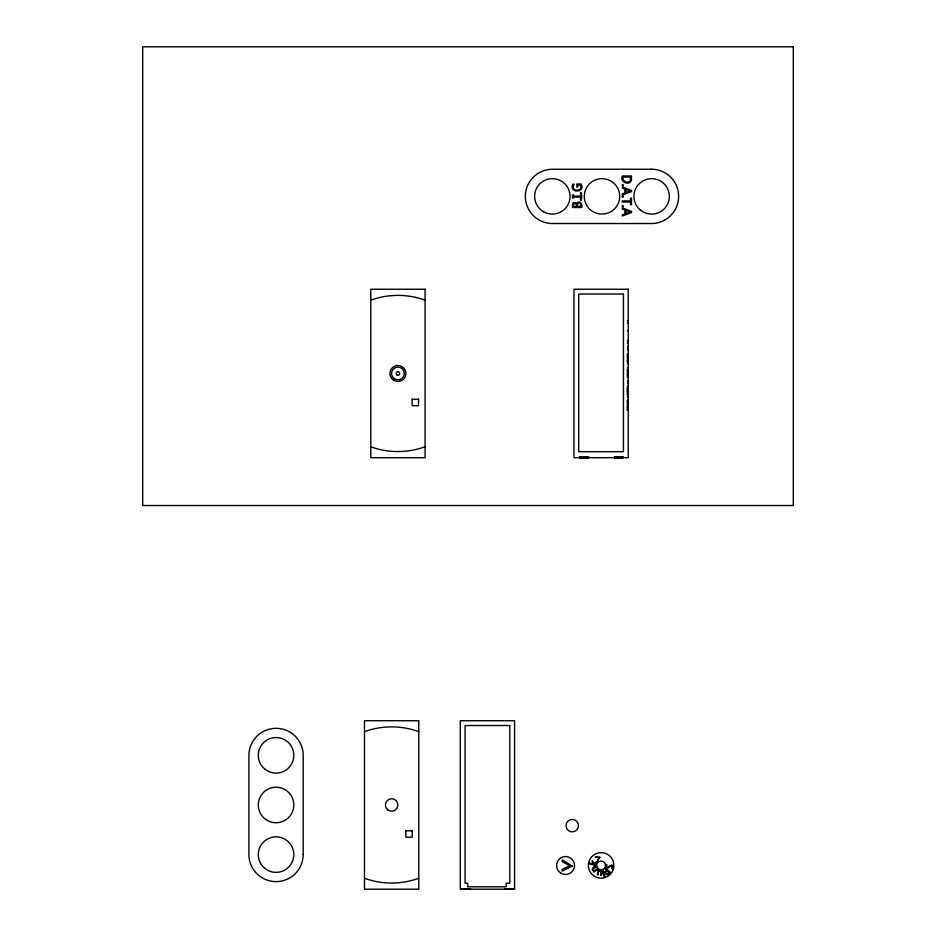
<?xml version="1.0" encoding="UTF-8"?>
<svg xmlns="http://www.w3.org/2000/svg" width="936" height="936" viewBox="0 0 936 936"><rect width="100%" height="100%" fill="white"/><g stroke="black" fill="none" stroke-linecap="round" stroke-linejoin="round"><path stroke-width="1.4" d="M627.448 320.732L628.243 320.732M627.448 323.248L628.243 323.248M627.448 330.724L628.243 330.724M627.448 340.435L628.243 340.435M627.448 340.868L628.243 340.868M627.448 343.102L628.243 343.102M627.448 343.36L628.243 343.36M627.448 346.378L628.243 346.378M627.448 348.403L628.243 348.403M627.448 350.31L628.243 350.31M627.448 353.902L628.243 353.902M627.448 354.159L628.243 354.159M627.448 354.487L628.243 354.487M627.448 354.931L628.243 354.931M627.448 355.516L628.243 355.516M627.448 355.809L628.243 355.809M627.448 355.984L628.243 355.984M627.448 356.195L628.243 356.195M627.448 356.499L628.243 356.499M627.448 356.885L628.243 356.885M627.448 357.002L628.243 357.002M627.448 357.365L628.243 357.365M627.448 357.926L628.243 357.926M627.448 358.57L628.243 358.57M627.448 359.131L628.243 359.26M627.448 359.88L628.243 359.88M627.448 360.173L628.243 360.173M627.448 360.442L628.243 360.442M627.448 360.945L628.243 360.945M627.448 361.074L628.243 361.074M627.448 361.343L628.243 361.343M627.448 361.635L628.243 361.635M627.448 361.869L628.243 361.869M627.448 363.776L628.243 363.776M627.448 367.626L628.243 367.626M627.448 369.533L628.243 369.591M627.448 369.755L628.243 369.755M627.448 370.036L628.243 370.036M627.448 370.258L628.243 370.258M627.448 370.434L628.243 370.434M627.448 370.913L628.243 370.913M627.448 371.089L628.243 371.089M627.448 371.463L628.243 371.463M627.448 372.095L628.243 372.06M627.448 372.727L628.243 372.727M627.448 373.253L628.243 373.253M627.448 373.405L628.243 373.405M627.448 373.99L628.243 373.99M627.448 374.248L628.243 374.248M627.448 374.482L628.243 374.482M627.448 374.891L628.243 374.891M627.448 375.114L628.243 375.207M627.448 375.43L628.243 375.43M627.448 375.617L628.243 375.617M627.448 375.839L628.243 375.839M627.448 376.447L628.243 376.447M627.448 376.904L628.243 376.904M627.448 377.243L628.243 377.243M627.448 377.512L628.243 377.442M627.448 381.104L628.243 381.104M627.448 383.011L628.243 383.011M627.448 386.123L628.243 386.077M627.448 386.428L628.243 386.381M627.448 386.79L628.243 386.872M627.448 387.516L628.243 387.352M627.448 388.054L628.243 388.066M627.448 388.241L628.243 388.311M627.448 388.534L628.243 388.569M627.448 388.896L628.243 388.896L627.448 388.99M627.448 389.236L628.243 389.236M627.448 389.856L628.243 389.856M627.448 390.008L628.243 390.008M627.448 390.16L628.243 390.16M627.448 390.289L628.243 390.289M627.448 390.675L628.243 390.675M627.448 390.885L628.243 390.944M627.448 391.423L628.243 391.423M627.448 391.482L628.243 391.482M627.448 391.704L628.243 391.704M627.448 392.207L628.243 392.219M627.448 392.418L628.243 392.582M627.448 392.921L628.243 392.921M627.448 393.05L628.243 393.05M627.448 393.319L628.243 393.319M627.448 394.091L628.243 394.138M627.448 394.267L628.243 394.559M627.448 394.852L628.243 394.863M627.448 395.097L628.243 395.097M627.448 397.004L628.243 397.004M412.156 399.321L418.544 399.321M627.448 400.198L628.243 400.163M627.448 400.561L628.243 400.432M627.448 400.772L628.243 400.772M627.448 400.854L628.243 400.854M627.448 401.123L628.243 401.123M627.448 401.392L628.243 401.567M627.448 401.86L628.243 401.86M627.448 402.421L628.243 402.457M627.448 402.62L628.243 402.737M627.448 403.123L628.243 403.006M627.448 403.463L628.243 403.51M627.448 403.744L628.243 403.744M627.448 404.13L628.243 404.13M627.448 404.843L628.243 404.843M627.448 405.44L628.243 405.44M627.448 405.838L628.243 405.838M627.448 406.002L628.243 406.002M627.448 406.481L628.243 406.481M627.448 406.844L628.243 406.844M627.448 406.985L628.243 406.985M627.448 407.172L628.243 407.172M627.448 407.464L628.243 407.429M627.448 407.64L628.243 407.792M627.448 407.874L628.243 407.874M627.448 408.166L628.243 408.026M627.448 408.342L628.243 408.342M627.448 408.95L628.243 408.95M627.448 409.079L628.243 409.079M627.448 409.231L628.243 409.313M627.448 409.453L628.243 409.453M627.448 409.652L628.243 409.652M627.448 409.828L628.243 409.828M627.448 410.026L628.243 410.073M627.448 410.179L628.243 410.179M405.85 830.817L412.238 830.817M461.904 888.802L470.96 889.2M504.867 888.802L513.408 889.2M622.99 456.908L622.99 457.704M622.908 456.908L622.908 457.704M622.686 456.908L622.697 457.704M622.335 456.908L622.311 457.704M622.101 456.908L622.042 457.704M621.82 456.908L621.867 457.704M621.2 457.704L621.2 456.908L621.153 457.704M620.708 456.908L620.65 457.704M620.486 456.908L620.463 457.704L620.392 456.908M620.112 456.908L620.065 457.704M619.971 456.908L619.971 457.704M619.679 456.908L619.772 457.704M619.503 456.908L619.538 457.704M619.433 456.908L619.398 457.704M619.199 456.908L619.059 457.704M618.977 456.908L618.977 457.704M618.731 457.704L618.673 456.908L618.661 457.704M618.298 456.908L618.298 457.704M617.935 456.908L617.889 457.704M617.818 456.908L617.69 457.704M617.28 456.908L617.222 457.704M616.964 456.908L616.964 457.704M616.882 456.908L616.882 457.704M616.695 456.908L616.637 457.704M616.204 456.908L616.169 457.704M615.783 456.908L615.759 457.704M615.56 456.908L615.56 457.704M615.49 456.908L615.478 457.704M615.256 456.908L615.303 457.704M615.046 456.908L615.034 457.704M614.671 456.908L614.671 457.704M614.519 456.908L614.519 457.704M588.1 456.908L588.089 457.704M587.878 456.908L587.878 457.704M587.82 456.908L587.82 457.704M587.656 456.908L587.644 457.704M587.352 456.908L587.375 457.704M586.942 456.908L586.989 457.704M586.17 456.908L586.24 457.704M585.445 456.908L585.445 457.704M585.234 456.908L585.199 457.704M584.544 456.908L584.544 457.704M584.345 456.908L584.462 457.704M583.701 456.908L583.725 457.704M583.479 456.908L583.479 457.704M583.011 456.908L583.069 457.704M582.66 456.908L582.742 457.704M582.485 456.908L582.426 457.704M581.923 456.908L581.993 457.704M581.701 456.908L581.747 457.704M581.56 456.908L581.537 457.704M581.303 456.908L581.256 457.704L581.08 456.908M580.858 456.908L580.858 457.704M580.648 456.908L580.449 457.704M580.215 456.908L580.215 457.704M579.981 456.908L579.981 457.704M579.712 456.908L579.7 457.704M418.544 398.865L418.544 405.709L412.156 405.709L412.156 398.865M412.238 830.361L412.238 837.193L405.85 837.193L405.85 830.361M425.073 446.764A79.314 79.314 0 0 1 370.773 446.764M370.773 300.175A79.314 79.314 0 0 1 425.073 300.175M418.766 878.26A79.314 79.314 0 0 1 364.478 878.26M364.478 731.671A79.314 79.314 0 0 1 418.766 731.671M609.406 872.925L607.99 874.985L605.51 873.99L604.808 871.849L606.739 870.41L604.504 868.608L604.972 868.011L610.412 872.329L609.406 872.925M592.839 869.31L594.114 870.632L597.308 869.029L597.694 869.684L593.576 872.071L593.88 871.018C590.183 870.41 593.26 866.209 595.717 866.268L596.103 866.923L592.839 869.31M606.505 866.081C606.446 871.006 614.472 859.33 612.062 868.982C611.664 866.28 611.465 864.185 607.897 868.444C603.369 869.099 608.014 861.003 606.505 866.081M573.347 186.065C572.165 192.325 583.596 190.967 580.402 185.059L577.84 185.059L577.84 187.06L576.868 187.06L576.868 183.982L581.022 183.982C586.205 193.038 568.585 193.623 572.809 184.17L574.002 184.17L573.347 186.065M631.484 178.483C631.929 186.58 619.246 183.175 622.311 175.945L631.484 175.945L631.484 178.483M630.513 178.46C630.981 184.369 621.282 182.532 623.282 177.021L630.513 177.021L630.513 178.46M572.516 204.329L572.481 207.499L581.642 207.499C583.046 204.75 580.004 199.848 577.208 202.714C577.138 204.727 572.89 200.117 572.516 204.329M601.006 871.954L600.502 875.3L601.251 875.429C602.854 873.604 601.602 868.561 598.794 870.936L598.174 870.07L597.355 874.75L598.104 874.891C597.004 873.194 599.976 869.053 601.006 871.954M605.498 871.931C608.201 878.6 610.213 868.046 605.498 871.931M577.477 204.224L577.372 206.423L580.671 206.423C582.028 204.095 578.389 201.369 577.477 204.224M573.534 204.422L573.452 206.423L576.412 206.423C577.453 204.481 574.458 202.047 573.534 204.422M580.402 193.167C580.928 195.987 582.765 191.541 580.402 193.167M580.402 199.485C580.928 202.305 582.765 197.859 580.402 199.485M622.229 185.082C622.744 187.902 624.593 183.468 622.229 185.082M622.229 196.361C622.744 199.181 624.593 194.746 622.229 196.361M622.229 206.06C622.744 208.88 624.593 204.446 622.229 206.06M589.434 863.167L589.259 863.905L596.127 865.507L596.302 864.759L594.079 864.232L596.782 862.699L597.028 861.658L594.079 863.413L592.348 860.746L592.125 861.717L593.787 864.174L589.434 863.167M599.836 857.189L597.379 860.933L598.9 857.575L595.12 857.013L599.836 857.189M572.2 866.128L562.197 871.147L562.197 869.415L569.685 865.788L562.197 861.588L562.197 859.845L572.2 866.128M631.484 191.529L622.311 195.062L622.311 193.869L624.885 192.898L624.885 189.013L622.311 188.101L622.311 186.907L631.484 190.417L631.484 191.529M631.484 212.519L622.311 216.04L622.311 214.847L624.885 213.876L624.885 209.992L622.311 209.079L622.311 207.886L631.484 211.396L631.484 212.519M629.752 191.108L625.845 192.547L625.845 189.376L630.373 190.967L629.752 191.108M629.752 212.086L625.845 213.525L625.845 210.354L630.373 211.945L629.752 212.086M602.995 870.129L602.257 870.34L604.258 877.102L604.984 876.892L602.995 870.129M793.295 46.8L142.705 46.8L142.705 505.51L793.295 505.51L793.295 46.8M651.491 169.229L552.486 169.229A27.144 27.144 0 0 0 525.342 196.373A27.144 27.144 0 0 0 552.486 223.529L651.491 223.529A27.144 27.144 0 0 0 678.635 196.373A27.144 27.144 0 0 0 651.491 169.229M573.394 195.179L572.481 195.179L572.481 198.046L573.394 198.046L573.394 197.157L580.73 197.157L580.73 198.046L581.642 198.046L581.642 195.179L580.73 195.179L580.73 196.08L573.394 196.08L573.394 195.179M631.484 198.315L630.513 198.315L630.513 200.947L622.311 200.947L622.311 202.024L630.513 202.024L630.513 204.668L631.484 204.668L631.484 198.315M425.073 289.236L370.773 289.236L370.773 457.704L425.073 457.704L425.073 289.236M628.243 289.236L573.955 289.236L573.955 457.704L628.243 457.704L628.243 289.236M623.458 294.021L578.74 294.021L578.74 451.714L623.458 451.714L623.458 294.021M628.243 389.435L627.448 389.435L628.243 389.528M628.243 393.541L627.448 393.541L628.243 393.635M628.243 402.117L627.448 402.117L628.243 402.199M628.243 404.481L627.448 404.481L628.243 404.563M418.766 720.732L364.478 720.732L364.478 889.2L418.766 889.2L418.766 720.732M514.578 720.732L460.29 720.732L460.29 889.2L514.578 889.2L514.578 720.732M509.792 725.517L465.075 725.517L465.075 883.21L467.766 883.21L467.766 886.802L506.2 886.802L506.2 883.21L509.792 883.21L509.792 725.517M598.022 868.538L597.32 867.625A4.387 4.387 0 0 1 600.736 861.05A4.387 4.387 0 0 1 605.253 866.935A4.387 4.387 0 0 1 598.022 868.538M621.598 457.704L621.598 456.908L621.574 457.704M588.685 457.704L588.685 456.908L588.615 457.704M586.486 457.704L586.486 456.908L586.427 457.704M585.913 457.704L585.913 456.908L585.854 457.704M303.205 854.463L303.205 755.457A27.144 27.144 0 0 0 276.05 728.313A27.144 27.144 0 0 0 248.906 755.457L248.906 854.463A27.144 27.144 0 0 0 276.05 881.618A27.144 27.144 0 0 0 303.205 854.463M543.488 211.723A17.726 17.726 0 0 0 570.071 196.373A17.726 17.726 0 0 0 543.488 181.022A17.726 17.726 0 0 0 543.488 211.723M640.353 210.062A17.726 17.726 0 0 0 669.111 199.298A17.726 17.726 0 0 0 645.419 179.782A17.726 17.726 0 0 0 640.353 210.062M590.265 209.664A17.726 17.726 0 0 0 619.363 199.883A17.726 17.726 0 0 0 596.349 179.572A17.726 17.726 0 0 0 590.265 209.664M393.389 380.039A7.979 7.979 0 0 0 405.885 374.107A7.979 7.979 0 0 0 394.501 366.257A7.979 7.979 0 0 0 393.389 380.039M394.302 378.729A6.388 6.388 0 0 0 404.293 373.979A6.388 6.388 0 0 0 395.179 367.696A6.388 6.388 0 0 0 394.302 378.729M397.051 374.997A1.755 1.755 0 0 0 399.684 373.476A1.755 1.755 0 0 0 397.051 371.955A1.755 1.755 0 0 0 397.051 374.997M387.832 809.909A6.224 6.224 0 0 0 397.8 805.779A6.224 6.224 0 0 0 389.236 799.215A6.224 6.224 0 0 0 387.832 809.909M594.337 876.248A12.776 12.776 0 0 0 613.887 865.894A12.776 12.776 0 0 0 595.144 854.135A12.776 12.776 0 0 0 594.337 876.248M561.073 873.276A8.986 8.986 0 0 0 574.54 865.496A8.986 8.986 0 0 0 561.073 857.727A8.986 8.986 0 0 0 561.073 873.276M568.491 830.595A6.224 6.224 0 0 0 578.448 826.465A6.224 6.224 0 0 0 569.895 819.901A6.224 6.224 0 0 0 568.491 830.595M264.654 818.59A17.761 17.761 0 0 0 293.553 808.014A17.761 17.761 0 0 0 269.942 788.287A17.761 17.761 0 0 0 264.654 818.59M264.654 768.959A17.761 17.761 0 0 0 293.553 758.382A17.761 17.761 0 0 0 269.942 738.644A17.761 17.761 0 0 0 264.654 768.959M264.654 868.234A17.761 17.761 0 0 0 293.553 857.657A17.761 17.761 0 0 0 269.942 837.919A17.761 17.761 0 0 0 264.654 868.234"/></g></svg>
